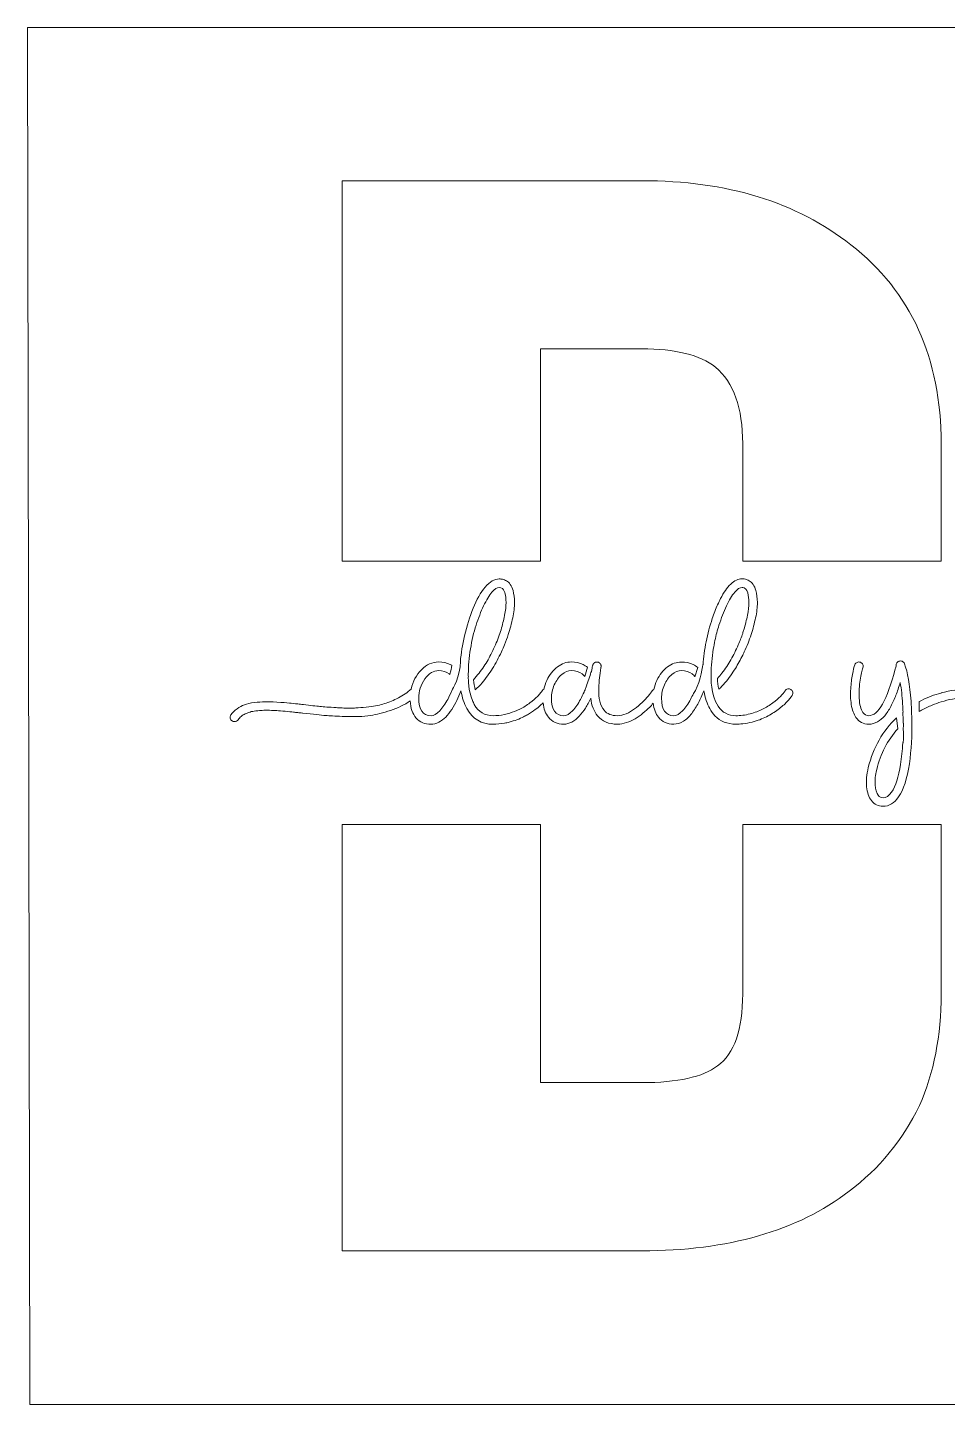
# Model space of a CAD drawing. Extents: x -70 to 1070, y -1825 to 548.
# Drawn here: x -70 to 311, y -622 to -52 of the extents above; entities that cross this region are included whole.
import ezdxf

# ---------------------------------------------------------------- set-up
doc = ezdxf.new("R2010")
doc.units = 0
doc.header["$MEASUREMENT"] = 0
doc.layers.add('Layer 1', color=7, linetype='Continuous')

# ---------------------------------------------------------------- blocks, each defined once
blk = doc.blocks.new('block 2')
at = {"layer": 'Layer 1', "lineweight": 0}
blk.add_lwpolyline([(-69.5, -51.8), (-68.5, -621.69), (1069.5, -621.69), (1069.5, -51.8), (-69.5, -51.8)], dxfattribs=at)
for points, knots in [([(60.74, -115.18), (60.74, -115.18), (184.69, -115.18), (184.69, -115.18), (220.03, -115.18), (248.91, -124.04), (271.3, -141.75), (296.19, -161.16), (308.64, -188.58), (308.64, -224.01), (308.64, -224.01), (308.64, -272.64), (308.64, -272.64), (308.64, -272.64), (226.5, -272.64), (226.5, -272.64), (226.5, -272.64), (226.5, -224.01), (226.5, -224.01), (226.5, -209.25), (222.77, -198.71), (215.3, -192.37), (208.82, -187.31), (198.62, -184.78), (184.69, -184.78), (184.69, -184.78), (142.88, -184.78), (142.88, -184.78), (142.88, -184.78), (142.88, -272.64), (142.88, -272.64), (142.88, -272.64), (60.74, -272.64), (60.74, -272.64), (60.74, -272.64), (60.74, -115.18), (60.74, -115.18)], [0, 0, 0, 0, 1, 1, 1, 2, 2, 2, 3, 3, 3, 4, 4, 4, 5, 5, 5, 6, 6, 6, 7, 7, 7, 8, 8, 8, 9, 9, 9, 10, 10, 10, 11, 11, 11, 12, 12, 12, 12]), ([(44.4, -335.55), (44.4, -335.55), (44.27, -335.55), (44.27, -335.55), (43.59, -335.48), (42.97, -335.41), (42.42, -335.35), (41.69, -335.26), (41.08, -335.21), (40.61, -335.15), (39.77, -335.04), (38.62, -334.94), (37.15, -334.79), (35.68, -334.64), (34.53, -334.55), (33.72, -334.53), (32.9, -334.49), (31.88, -334.45), (30.65, -334.4), (29.4, -334.34), (28.4, -334.34), (27.66, -334.41), (26.91, -334.47), (26.04, -334.55), (25.05, -334.64), (24.05, -334.73), (23.24, -334.88), (22.62, -335.11), (21.98, -335.32), (21.32, -335.57), (20.64, -335.85), (19.95, -336.12), (19.38, -336.49), (18.9, -336.9), (18.42, -337.33), (17.99, -337.8), (17.63, -338.31), (17.28, -338.83), (16.78, -339.09), (16.15, -339.09), (15.81, -339.09), (15.48, -338.99), (15.18, -338.78), (14.77, -338.51), (14.53, -338.14), (14.43, -337.66), (14.34, -337.17), (14.43, -336.73), (14.7, -336.33), (15.36, -335.32), (16.22, -334.47), (17.22, -333.78), (18.25, -333.08), (19.27, -332.52), (20.3, -332.09), (21.32, -331.67), (22.66, -331.37), (24.32, -331.2), (25.98, -331.03), (27.43, -330.91), (28.63, -330.86), (29.85, -330.8), (31.54, -330.85), (33.74, -331.01), (35.93, -331.15), (37.65, -331.3), (38.94, -331.42), (39.8, -331.49), (40.96, -331.62), (42.42, -331.78), (43.09, -331.86), (43.85, -331.95), (44.66, -332.03), (47.65, -332.39), (49.95, -332.63), (51.53, -332.79), (53.13, -332.94), (55.37, -333.1), (58.27, -333.29), (59.07, -333.33), (59.82, -333.38), (60.53, -333.42), (60.53, -333.42), (60.74, -333.42), (60.74, -333.42), (60.74, -333.42), (61.35, -333.44), (61.35, -333.44), (61.35, -333.44), (61.41, -333.44), (61.41, -333.44), (62.91, -333.5), (64.21, -333.51), (65.32, -333.47), (65.96, -333.44), (66.65, -333.39), (67.39, -333.35), (68.72, -333.26), (70.18, -333.11), (71.8, -332.95), (74.34, -332.67), (76.51, -332.23), (78.31, -331.63), (80.13, -331.04), (82.02, -330.24), (84, -329.23), (85.96, -328.21), (87.73, -327), (89.28, -325.59), (89.97, -322.39), (91.39, -319.73), (93.53, -317.58), (95.68, -315.44), (98.05, -314.38), (100.66, -314.38), (102.41, -314.38), (104, -314.73), (105.43, -315.42), (105.65, -315.53), (105.85, -315.64), (106.05, -315.76), (105.91, -316.85), (105.69, -318.16), (105.35, -319.57), (105.25, -319.48), (105.16, -319.4), (105.06, -319.33), (103.81, -318.39), (102.35, -317.93), (100.66, -317.93), (98.55, -317.93), (96.64, -319.09), (94.94, -321.42), (93.25, -323.78), (92.4, -326.43), (92.4, -329.39), (92.4, -334.2), (94.09, -336.62), (97.5, -336.62), (98.64, -336.62), (99.84, -335.94), (101.11, -334.59), (102.36, -333.23), (103.46, -331.65), (104.41, -329.85), (105.04, -328.65), (105.66, -327.34), (106.25, -325.95), (106.25, -325.95), (106.25, -325.95), (106.25, -325.95), (106.25, -325.95), (109.75, -320.1), (109.64, -314.19), (109.95, -310.77), (110.54, -307.23), (111.41, -303.57), (112.39, -299.44), (113.57, -295.62), (114.98, -292.11), (116.39, -288.59), (118.04, -285.69), (119.95, -283.42), (121.86, -281.14), (123.78, -280.01), (125.72, -280.01), (126.21, -280.01), (126.69, -280.06), (127.15, -280.17), (127.4, -280.23), (127.67, -280.32), (127.94, -280.44), (128.19, -280.54), (128.43, -280.66), (128.7, -280.79), (129.28, -281.1), (129.81, -281.57), (130.29, -282.27), (130.79, -282.94), (131.18, -283.78), (131.46, -284.76), (131.83, -286.25), (132.04, -287.95), (132.05, -289.83), (132.06, -291.71), (131.81, -293.79), (131.34, -296.1), (130.84, -298.39), (130.21, -300.72), (129.47, -303.06), (129.03, -304.45), (128.52, -305.83), (127.94, -307.23), (127.55, -308.22), (127.11, -309.22), (126.63, -310.21), (125.49, -312.62), (124.28, -314.88), (122.97, -317.02), (121.68, -319.16), (120.23, -321.14), (118.63, -323), (117.71, -324.08), (116.77, -325.05), (115.82, -325.92), (115.49, -324.65), (115.17, -323.2), (115.02, -321.78), (115.83, -320.94), (116.62, -320.02), (117.39, -319.03), (118.78, -317.25), (120.02, -315.39), (121.1, -313.45), (122.18, -311.51), (123.21, -309.47), (124.15, -307.32), (125.11, -305.17), (125.89, -303.08), (126.48, -301.03), (127.06, -299.05), (127.55, -297.11), (127.94, -295.21), (127.95, -295.15), (127.96, -295.11), (127.97, -295.06), (128.38, -293.11), (128.56, -291.36), (128.54, -289.83), (128.53, -288.29), (128.38, -286.95), (128.09, -285.79), (128.04, -285.64), (127.99, -285.51), (127.94, -285.39), (127.47, -284.14), (126.74, -283.53), (125.72, -283.53), (124.84, -283.53), (123.82, -284.19), (122.69, -285.54), (121.55, -286.89), (120.41, -288.75), (119.28, -291.15), (118.16, -293.55), (117.11, -296.23), (116.16, -299.19), (115.19, -302.15), (114.42, -305.43), (113.82, -309.01), (113.23, -312.61), (112.94, -316.08), (112.94, -319.42), (112.94, -319.78), (112.94, -320.13), (112.95, -320.47), (112.95, -320.47), (112.94, -320.48), (112.94, -320.48), (112.94, -320.48), (112.93, -320.51), (112.93, -320.58), (112.92, -321.36), (112.94, -326.44), (114.67, -330.37), (114.9, -330.94), (115.14, -331.47), (115.41, -331.95), (117.14, -335.06), (119.72, -336.62), (123.17, -336.62), (124.74, -336.62), (126.34, -336.45), (127.94, -336.11), (128.31, -336.04), (128.67, -335.95), (129.04, -335.85), (130.5, -335.46), (131.85, -335.01), (133.04, -334.48), (133.45, -334.31), (133.84, -334.13), (134.22, -333.93), (135.73, -333.17), (137.12, -332.3), (138.44, -331.34), (139.74, -330.38), (140.79, -329.49), (141.61, -328.63), (142.11, -328.13), (142.53, -327.65), (142.88, -327.2), (143.12, -326.9), (143.33, -326.6), (143.5, -326.32), (143.68, -326.03), (143.91, -325.8), (144.2, -325.68), (144.47, -324.4), (144.88, -323.18), (145.44, -321.99), (146.52, -319.67), (147.99, -317.83), (149.8, -316.45), (151.64, -315.07), (153.57, -314.38), (155.63, -314.38), (157.38, -314.38), (158.98, -314.73), (160.41, -315.42), (161.07, -315.74), (161.67, -316.12), (162.21, -316.56), (162.21, -316.56), (161.1, -320.43), (161.1, -320.43), (160.81, -320.01), (160.46, -319.65), (160.04, -319.33), (158.78, -318.39), (157.33, -317.93), (155.63, -317.93), (154.25, -317.93), (152.91, -318.47), (151.63, -319.56), (150.33, -320.64), (149.31, -322.06), (148.53, -323.84), (147.75, -325.62), (147.35, -327.47), (147.35, -329.39), (147.35, -334.2), (149.07, -336.62), (152.46, -336.62), (153.61, -336.62), (154.82, -335.94), (156.08, -334.59), (157.34, -333.23), (158.44, -331.65), (159.37, -329.85), (159.87, -328.91), (160.36, -327.9), (160.83, -326.84), (160.83, -326.83), (160.83, -326.83), (160.83, -326.83), (160.96, -326.65), (161.18, -326.12), (161.44, -325.4), (161.65, -324.9), (161.85, -324.4), (162.05, -323.87), (162.05, -323.83), (162.04, -323.8), (162.04, -323.76), (162.73, -321.77), (163.51, -319.38), (163.86, -318.3), (163.87, -318.31), (163.89, -318.33), (163.9, -318.35), (163.91, -318.3), (163.96, -318.08), (164.05, -317.72), (164.09, -317.55), (164.13, -317.35), (164.19, -317.12), (164.2, -316.98), (164.27, -316.55), (164.4, -315.84), (164.4, -315.84), (164.4, -315.82), (164.4, -315.82), (164.41, -315.8), (164.42, -315.78), (164.42, -315.76), (164.42, -315.71), (164.44, -315.66), (164.47, -315.58), (164.47, -315.58), (164.56, -315.41), (164.56, -315.41), (164.56, -315.39), (164.56, -315.37), (164.57, -315.34), (164.58, -315.31), (164.59, -315.28), (164.62, -315.27), (164.67, -315.2), (164.7, -315.13), (164.73, -315.09), (164.73, -315.09), (164.82, -315.01), (164.82, -315.01), (164.84, -314.99), (164.86, -314.96), (164.89, -314.93), (164.93, -314.88), (164.95, -314.85), (164.97, -314.83), (164.97, -314.82), (164.98, -314.81), (164.99, -314.81), (165.01, -314.81), (165.03, -314.8), (165.06, -314.78), (165.11, -314.72), (165.19, -314.68), (165.26, -314.62), (165.26, -314.62), (165.28, -314.6), (165.28, -314.6), (165.3, -314.58), (165.31, -314.57), (165.34, -314.57), (165.36, -314.57), (165.39, -314.56), (165.44, -314.55), (165.49, -314.53), (165.52, -314.51), (165.54, -314.49), (165.56, -314.47), (165.59, -314.46), (165.65, -314.46), (165.7, -314.44), (165.77, -314.43), (165.85, -314.43), (165.88, -314.43), (165.9, -314.43), (165.93, -314.42), (165.95, -314.41), (165.98, -314.41), (166.01, -314.41), (166.01, -314.41), (166.44, -314.41), (166.44, -314.41), (166.45, -314.41), (166.47, -314.41), (166.49, -314.42), (166.5, -314.43), (166.53, -314.43), (166.56, -314.43), (166.59, -314.43), (166.64, -314.45), (166.72, -314.49), (166.74, -314.51), (166.77, -314.52), (166.81, -314.52), (166.85, -314.52), (166.88, -314.53), (166.9, -314.55), (166.91, -314.56), (166.94, -314.58), (166.96, -314.6), (167, -314.62), (167.02, -314.62), (167.03, -314.62), (167.05, -314.62), (167.08, -314.66), (167.12, -314.7), (167.14, -314.73), (167.17, -314.75), (167.18, -314.75), (167.22, -314.76), (167.26, -314.8), (167.3, -314.83), (167.34, -314.85), (167.39, -314.88), (167.44, -314.96), (167.46, -314.97), (167.49, -315.02), (167.53, -315.09), (167.55, -315.11), (167.56, -315.13), (167.58, -315.16), (167.6, -315.2), (167.63, -315.23), (167.65, -315.24), (167.67, -315.26), (167.69, -315.28), (167.7, -315.31), (167.72, -315.34), (167.73, -315.36), (167.73, -315.38), (167.73, -315.4), (167.74, -315.42), (167.76, -315.44), (167.78, -315.49), (167.79, -315.51), (167.79, -315.53), (167.83, -315.61), (167.84, -315.66), (167.84, -315.69), (167.86, -315.75), (167.87, -315.8), (167.87, -315.88), (167.87, -315.89), (167.87, -315.92), (167.89, -315.95), (167.91, -316), (167.91, -316.03), (167.91, -316.05), (167.91, -316.05), (167.91, -316.34), (167.91, -316.34), (167.91, -316.35), (167.91, -316.37), (167.89, -316.39), (167.87, -316.42), (167.87, -316.43), (167.87, -316.45), (167.87, -316.45), (167.87, -316.47), (167.87, -316.47), (167.87, -316.51), (167.85, -316.63), (167.82, -316.82), (167.55, -318.36), (167.35, -319.72), (167.21, -320.92), (167.08, -322.1), (166.98, -323.65), (166.91, -325.5), (166.85, -327.38), (167, -329.09), (167.38, -330.64), (167.74, -332.18), (168.34, -333.44), (169.15, -334.4), (170.38, -335.88), (172.21, -336.62), (174.67, -336.62), (175.82, -336.62), (177.01, -336.35), (178.28, -335.81), (179.54, -335.27), (180.72, -334.61), (181.76, -333.82), (182.82, -333.04), (183.86, -332.15), (184.89, -331.16), (185.92, -330.17), (186.76, -329.27), (187.42, -328.47), (188.09, -327.67), (188.65, -326.95), (189.1, -326.27), (189.27, -326.01), (189.5, -325.82), (189.76, -325.71), (190.02, -324.42), (190.43, -323.19), (190.99, -321.99), (192.08, -319.67), (193.53, -317.83), (195.36, -316.46), (197.19, -315.09), (199.13, -314.41), (201.18, -314.41), (202.93, -314.41), (204.53, -314.75), (205.97, -315.44), (206.69, -315.8), (207.34, -316.22), (207.92, -316.7), (207.92, -316.7), (206.75, -320.58), (206.75, -320.58), (206.45, -320.1), (206.06, -319.69), (205.59, -319.33), (204.34, -318.39), (202.87, -317.93), (201.18, -317.93), (199.79, -317.93), (198.47, -318.47), (197.18, -319.56), (195.89, -320.64), (194.85, -322.06), (194.09, -323.84), (193.3, -325.62), (192.91, -327.47), (192.91, -329.39), (192.91, -334.2), (194.61, -336.62), (198.01, -336.62), (199.16, -336.62), (200.37, -335.94), (201.62, -334.59), (202.89, -333.23), (203.98, -331.65), (204.93, -329.85), (205.32, -329.1), (205.71, -328.31), (206.09, -327.48), (206.09, -327.48), (206.09, -327.48), (206.09, -327.48), (208.43, -324.45), (209.76, -317.24), (210.04, -315.58), (210.06, -315.54), (210.07, -315.51), (210.08, -315.48), (210.29, -312.43), (210.73, -309.28), (211.38, -305.99), (212.03, -302.71), (212.87, -299.52), (213.92, -296.44), (214.26, -295.4), (214.63, -294.4), (215.01, -293.44), (215.74, -291.54), (216.52, -289.76), (217.35, -288.13), (218.59, -285.66), (219.99, -283.69), (221.55, -282.21), (223.1, -280.71), (224.68, -279.97), (226.24, -279.97), (226.33, -279.97), (226.41, -279.97), (226.5, -279.98), (226.9, -279.99), (227.29, -280.05), (227.68, -280.15), (228.14, -280.27), (228.66, -280.47), (229.22, -280.79), (229.79, -281.12), (230.32, -281.61), (230.81, -282.28), (231.3, -282.94), (231.68, -283.78), (231.97, -284.76), (232.36, -286.25), (232.57, -287.95), (232.58, -289.83), (232.59, -291.71), (232.34, -293.79), (231.85, -296.1), (231.36, -298.39), (230.74, -300.72), (229.99, -303.06), (229.24, -305.42), (228.29, -307.79), (227.16, -310.21), (226.94, -310.66), (226.73, -311.11), (226.5, -311.55), (225.55, -313.46), (224.54, -315.28), (223.49, -317.02), (222.2, -319.16), (220.75, -321.14), (219.15, -323), (218.31, -323.97), (217.48, -324.85), (216.63, -325.64), (216.33, -324.27), (216.07, -322.65), (216.09, -321.2), (216.7, -320.52), (217.31, -319.8), (217.92, -319.03), (219.3, -317.25), (220.53, -315.39), (221.61, -313.45), (222.7, -311.51), (223.73, -309.47), (224.68, -307.31), (225.38, -305.71), (225.98, -304.14), (226.5, -302.62), (226.67, -302.08), (226.84, -301.55), (227, -301.02), (227.59, -298.99), (228.09, -297), (228.5, -295.04), (228.9, -293.09), (229.09, -291.34), (229.07, -289.82), (229.05, -288.29), (228.9, -286.95), (228.61, -285.79), (228.17, -284.39), (227.48, -283.66), (226.5, -283.55), (226.42, -283.53), (226.33, -283.53), (226.24, -283.53), (225.36, -283.53), (224.34, -284.19), (223.2, -285.54), (222.06, -286.89), (220.93, -288.76), (219.81, -291.17), (218.69, -293.58), (217.64, -296.27), (216.68, -299.22), (216.04, -301.18), (215.48, -303.28), (215.01, -305.51), (214.77, -306.65), (214.55, -307.82), (214.35, -309.03), (213.75, -312.62), (213.46, -316.08), (213.46, -319.42), (213.46, -319.79), (213.47, -320.15), (213.47, -320.5), (213.47, -320.51), (213.46, -320.52), (213.46, -320.52), (213.46, -320.52), (213.08, -327.9), (216.35, -332.65), (216.37, -332.68), (216.39, -332.7), (216.41, -332.73), (218.1, -335.31), (220.52, -336.62), (223.68, -336.62), (224.62, -336.62), (225.56, -336.57), (226.5, -336.45), (227.53, -336.32), (228.55, -336.12), (229.58, -335.85), (231.52, -335.34), (233.25, -334.7), (234.75, -333.93), (236.25, -333.17), (237.64, -332.3), (238.96, -331.34), (240.26, -330.38), (241.32, -329.49), (242.14, -328.63), (242.95, -327.79), (243.58, -327.03), (244.03, -326.32), (244.27, -325.91), (244.63, -325.64), (245.12, -325.53), (245.59, -325.43), (246.05, -325.51), (246.48, -325.78), (246.89, -326.03), (247.16, -326.4), (247.25, -326.86), (247.37, -327.34), (247.28, -327.78), (247.01, -328.2), (246.48, -329.04), (245.74, -329.96), (244.79, -330.93), (243.86, -331.92), (242.63, -332.96), (241.16, -334.07), (239.67, -335.17), (238.07, -336.16), (236.35, -337.05), (234.65, -337.94), (232.67, -338.67), (230.44, -339.25), (229.13, -339.6), (227.82, -339.84), (226.5, -339.98), (225.56, -340.07), (224.62, -340.13), (223.68, -340.13), (220.12, -340.13), (217.23, -338.96), (215.01, -336.62), (214.2, -335.79), (213.48, -334.79), (212.85, -333.64), (211.75, -331.69), (210.95, -329.25), (210.45, -326.32), (209.76, -328.11), (209, -329.77), (208.2, -331.29), (207.38, -332.8), (206.46, -334.26), (205.41, -335.66), (204.37, -337.05), (203.22, -338.14), (201.94, -338.94), (200.67, -339.74), (199.36, -340.13), (198.01, -340.13), (195.3, -340.13), (193.18, -339.18), (191.66, -337.27), (190.46, -335.79), (189.74, -333.86), (189.48, -331.47), (188.95, -332.07), (188.43, -332.65), (187.92, -333.16), (187.2, -333.87), (186.32, -334.68), (185.23, -335.57), (184.15, -336.49), (183.08, -337.25), (182.02, -337.88), (180.96, -338.52), (179.78, -339.05), (178.47, -339.49), (177.18, -339.91), (175.9, -340.13), (174.67, -340.13), (171.12, -340.13), (168.37, -338.98), (166.44, -336.67), (164.93, -334.87), (163.97, -332.45), (163.59, -329.42), (162.89, -330.89), (162.17, -332.24), (161.41, -333.45), (160.65, -334.66), (159.81, -335.78), (158.87, -336.81), (157.94, -337.86), (156.93, -338.67), (155.83, -339.25), (154.74, -339.84), (153.61, -340.13), (152.46, -340.13), (149.75, -340.13), (147.64, -339.18), (146.11, -337.27), (144.88, -335.76), (144.16, -333.77), (143.92, -331.32), (143.6, -331.64), (143.25, -331.97), (142.88, -332.28), (142.22, -332.87), (141.47, -333.47), (140.64, -334.09), (139.61, -334.85), (138.55, -335.55), (137.44, -336.2), (136.92, -336.51), (136.38, -336.8), (135.84, -337.08), (134.13, -337.96), (132.16, -338.69), (129.91, -339.28), (129.26, -339.45), (128.61, -339.6), (127.94, -339.72), (126.35, -340.02), (124.75, -340.16), (123.17, -340.16), (118.34, -340.16), (114.74, -337.99), (112.33, -333.64), (111.2, -331.56), (110.39, -329.13), (109.91, -326.36), (109.35, -327.77), (108.78, -329.08), (108.19, -330.31), (107.59, -331.52), (106.88, -332.77), (106.06, -334.02), (105.25, -335.25), (104.42, -336.31), (103.58, -337.19), (102.73, -338.07), (101.78, -338.79), (100.72, -339.34), (99.66, -339.89), (98.59, -340.16), (97.5, -340.16), (94.93, -340.16), (92.9, -339.31), (91.38, -337.6), (89.87, -335.89), (89.04, -333.51), (88.88, -330.45), (86.51, -332.13), (83.79, -333.45), (80.74, -334.45), (77.67, -335.45), (74.93, -336.14), (72.52, -336.54), (71.09, -336.78), (69.38, -336.92), (67.39, -336.98), (66.01, -337.03), (64.48, -337.03), (62.83, -336.98), (62.22, -336.96), (61.63, -336.95), (61.07, -336.93), (61.07, -336.93), (60.97, -336.92), (60.97, -336.92), (60.97, -336.92), (60.74, -336.91), (60.74, -336.91), (60.74, -336.91), (60.66, -336.91), (60.66, -336.91), (57.72, -336.81), (55.47, -336.69), (53.91, -336.56), (51.99, -336.38), (48.81, -336.05), (44.4, -335.55)], [0, 0, 0, 0, 1, 1, 1, 2, 2, 2, 3, 3, 3, 4, 4, 4, 5, 5, 5, 6, 6, 6, 7, 7, 7, 8, 8, 8, 9, 9, 9, 10, 10, 10, 11, 11, 11, 12, 12, 12, 13, 13, 13, 14, 14, 14, 15, 15, 15, 16, 16, 16, 17, 17, 17, 18, 18, 18, 19, 19, 19, 20, 20, 20, 21, 21, 21, 22, 22, 22, 23, 23, 23, 24, 24, 24, 25, 25, 25, 26, 26, 26, 27, 27, 27, 28, 28, 28, 29, 29, 29, 30, 30, 30, 31, 31, 31, 32, 32, 32, 33, 33, 33, 34, 34, 34, 35, 35, 35, 36, 36, 36, 37, 37, 37, 38, 38, 38, 39, 39, 39, 40, 40, 40, 41, 41, 41, 42, 42, 42, 43, 43, 43, 44, 44, 44, 45, 45, 45, 46, 46, 46, 47, 47, 47, 48, 48, 48, 49, 49, 49, 50, 50, 50, 51, 51, 51, 52, 52, 52, 53, 53, 53, 54, 54, 54, 55, 55, 55, 56, 56, 56, 57, 57, 57, 58, 58, 58, 59, 59, 59, 60, 60, 60, 61, 61, 61, 62, 62, 62, 63, 63, 63, 64, 64, 64, 65, 65, 65, 66, 66, 66, 67, 67, 67, 68, 68, 68, 69, 69, 69, 70, 70, 70, 71, 71, 71, 72, 72, 72, 73, 73, 73, 74, 74, 74, 75, 75, 75, 76, 76, 76, 77, 77, 77, 78, 78, 78, 79, 79, 79, 80, 80, 80, 81, 81, 81, 82, 82, 82, 83, 83, 83, 84, 84, 84, 85, 85, 85, 86, 86, 86, 87, 87, 87, 88, 88, 88, 89, 89, 89, 90, 90, 90, 91, 91, 91, 92, 92, 92, 93, 93, 93, 94, 94, 94, 95, 95, 95, 96, 96, 96, 97, 97, 97, 98, 98, 98, 99, 99, 99, 100, 100, 100, 101, 101, 101, 102, 102, 102, 103, 103, 103, 104, 104, 104, 105, 105, 105, 106, 106, 106, 107, 107, 107, 108, 108, 108, 109, 109, 109, 110, 110, 110, 111, 111, 111, 112, 112, 112, 113, 113, 113, 114, 114, 114, 115, 115, 115, 116, 116, 116, 117, 117, 117, 118, 118, 118, 119, 119, 119, 120, 120, 120, 121, 121, 121, 122, 122, 122, 123, 123, 123, 124, 124, 124, 125, 125, 125, 126, 126, 126, 127, 127, 127, 128, 128, 128, 129, 129, 129, 130, 130, 130, 131, 131, 131, 132, 132, 132, 133, 133, 133, 134, 134, 134, 135, 135, 135, 136, 136, 136, 137, 137, 137, 138, 138, 138, 139, 139, 139, 140, 140, 140, 141, 141, 141, 142, 142, 142, 143, 143, 143, 144, 144, 144, 145, 145, 145, 146, 146, 146, 147, 147, 147, 148, 148, 148, 149, 149, 149, 150, 150, 150, 151, 151, 151, 152, 152, 152, 153, 153, 153, 154, 154, 154, 155, 155, 155, 156, 156, 156, 157, 157, 157, 158, 158, 158, 159, 159, 159, 160, 160, 160, 161, 161, 161, 162, 162, 162, 163, 163, 163, 164, 164, 164, 165, 165, 165, 166, 166, 166, 167, 167, 167, 168, 168, 168, 169, 169, 169, 170, 170, 170, 171, 171, 171, 172, 172, 172, 173, 173, 173, 174, 174, 174, 175, 175, 175, 176, 176, 176, 177, 177, 177, 178, 178, 178, 179, 179, 179, 180, 180, 180, 181, 181, 181, 182, 182, 182, 183, 183, 183, 184, 184, 184, 185, 185, 185, 186, 186, 186, 187, 187, 187, 188, 188, 188, 189, 189, 189, 190, 190, 190, 191, 191, 191, 192, 192, 192, 193, 193, 193, 194, 194, 194, 195, 195, 195, 196, 196, 196, 197, 197, 197, 198, 198, 198, 199, 199, 199, 200, 200, 200, 201, 201, 201, 202, 202, 202, 203, 203, 203, 204, 204, 204, 205, 205, 205, 206, 206, 206, 207, 207, 207, 208, 208, 208, 209, 209, 209, 210, 210, 210, 211, 211, 211, 212, 212, 212, 213, 213, 213, 214, 214, 214, 215, 215, 215, 216, 216, 216, 217, 217, 217, 218, 218, 218, 219, 219, 219, 220, 220, 220, 221, 221, 221, 222, 222, 222, 223, 223, 223, 224, 224, 224, 225, 225, 225, 226, 226, 226, 227, 227, 227, 228, 228, 228, 229, 229, 229, 230, 230, 230, 231, 231, 231, 232, 232, 232, 233, 233, 233, 234, 234, 234, 235, 235, 235, 236, 236, 236, 237, 237, 237, 238, 238, 238, 239, 239, 239, 240, 240, 240, 241, 241, 241, 242, 242, 242, 243, 243, 243, 244, 244, 244, 245, 245, 245, 246, 246, 246, 247, 247, 247, 248, 248, 248, 249, 249, 249, 250, 250, 250, 251, 251, 251, 252, 252, 252, 253, 253, 253, 254, 254, 254, 255, 255, 255, 256, 256, 256, 257, 257, 257, 258, 258, 258, 259, 259, 259, 260, 260, 260, 261, 261, 261, 262, 262, 262, 263, 263, 263, 264, 264, 264, 265, 265, 265, 266, 266, 266, 267, 267, 267, 268, 268, 268, 269, 269, 269, 270, 270, 270, 271, 271, 271, 272, 272, 272, 273, 273, 273, 274, 274, 274, 275, 275, 275, 276, 276, 276, 277, 277, 277, 278, 278, 278, 279, 279, 279, 280, 280, 280, 281, 281, 281, 282, 282, 282, 283, 283, 283, 284, 284, 284, 285, 285, 285, 286, 286, 286, 287, 287, 287, 288, 288, 288, 289, 289, 289, 290, 290, 290, 291, 291, 291, 292, 292, 292, 293, 293, 293, 294, 294, 294, 295, 295, 295, 296, 296, 296, 297, 297, 297, 298, 298, 298, 299, 299, 299, 300, 300, 300, 301, 301, 301, 302, 302, 302, 303, 303, 303, 304, 304, 304, 305, 305, 305, 306, 306, 306, 306]), ([(281.3, -365.26), (281.42, -367.18), (281.85, -368.61), (282.6, -369.57), (283.13, -370.24), (283.79, -370.59), (284.58, -370.59), (285.87, -370.59), (287.05, -369.81), (288.13, -368.24), (289.81, -365.77), (291.06, -361.94), (291.86, -356.76), (292.3, -353.95), (292.6, -350.99), (292.79, -347.89), (292.93, -347.69), (293.02, -347.13), (293.02, -346.03), (293.02, -344.92), (293.01, -343.66), (292.98, -342.36), (293, -341.49), (293, -340.61), (293, -339.72), (292.98, -339.74), (292.96, -339.76), (292.93, -339.78), (292.9, -338.13), (292.86, -336.53), (292.82, -335.21), (292.84, -335.19), (292.86, -335.17), (292.89, -335.15), (292.84, -334.01), (292.78, -332.89), (292.71, -331.81), (292.71, -331.81), (292.71, -331.8), (292.71, -331.8), (292.61, -330.19), (292.47, -328.64), (292.31, -327.16), (292.14, -325.69), (291.95, -324.27), (291.72, -322.93), (291.13, -324.83), (290.54, -326.56), (289.94, -328.11), (289.35, -329.68), (288.64, -331.21), (287.83, -332.76), (287.01, -334.3), (286.16, -335.58), (285.28, -336.63), (284.38, -337.68), (283.39, -338.52), (282.26, -339.16), (281.11, -339.81), (279.94, -340.13), (278.71, -340.13), (276.42, -340.13), (274.64, -339.19), (273.35, -337.31), (272.44, -335.98), (271.8, -334.21), (271.46, -332.02), (271.13, -329.82), (271.04, -327.64), (271.21, -325.46), (271.37, -323.29), (271.61, -321.33), (271.93, -319.57), (272.24, -317.8), (272.58, -316.45), (272.95, -315.53), (273.12, -315.07), (273.43, -314.74), (273.88, -314.55), (274.34, -314.36), (274.79, -314.34), (275.25, -314.52), (275.72, -314.7), (276.04, -315), (276.24, -315.43), (276.42, -315.89), (276.43, -316.34), (276.26, -316.79), (275.84, -317.9), (275.46, -319.61), (275.1, -321.88), (274.76, -324.15), (274.65, -326.64), (274.76, -329.33), (274.87, -332.03), (275.37, -334.03), (276.26, -335.29), (276.89, -336.17), (277.71, -336.62), (278.71, -336.62), (282.57, -336.62), (286.22, -330.17), (289.66, -317.28), (289.72, -317.06), (289.78, -316.8), (289.88, -316.5), (289.96, -316.2), (290.01, -316), (290.03, -315.9), (290, -315.5), (290.07, -315.12), (290.29, -314.8), (290.5, -314.46), (290.78, -314.22), (291.15, -314.09), (291.62, -313.91), (292.08, -313.92), (292.52, -314.12), (292.98, -314.3), (293.29, -314.62), (293.46, -315.09), (294.79, -318.55), (295.71, -323.73), (296.2, -330.65), (296.2, -330.65), (296.55, -338.37), (296.55, -338.37), (296.68, -344.8), (296.31, -350.85), (295.49, -356.52), (294.59, -362.64), (293.11, -367.22), (291.04, -370.23), (289.23, -372.83), (287.08, -374.11), (284.58, -374.11), (282.62, -374.11), (281.03, -373.34), (279.81, -371.76), (278.7, -370.35), (278.02, -368.43), (277.78, -366.02), (277.55, -363.6), (277.79, -360.97), (278.5, -358.11), (280.57, -349.76), (284.47, -342.87), (290.22, -337.46), (290.22, -337.46), (290.68, -342.07), (290.68, -342.07), (286.49, -346.7), (283.58, -352.32), (281.97, -358.94), (281.42, -361.23), (281.19, -363.33), (281.3, -365.26)], [0, 0, 0, 0, 1, 1, 1, 2, 2, 2, 3, 3, 3, 4, 4, 4, 5, 5, 5, 6, 6, 6, 7, 7, 7, 8, 8, 8, 9, 9, 9, 10, 10, 10, 11, 11, 11, 12, 12, 12, 13, 13, 13, 14, 14, 14, 15, 15, 15, 16, 16, 16, 17, 17, 17, 18, 18, 18, 19, 19, 19, 20, 20, 20, 21, 21, 21, 22, 22, 22, 23, 23, 23, 24, 24, 24, 25, 25, 25, 26, 26, 26, 27, 27, 27, 28, 28, 28, 29, 29, 29, 30, 30, 30, 31, 31, 31, 32, 32, 32, 33, 33, 33, 34, 34, 34, 35, 35, 35, 36, 36, 36, 37, 37, 37, 38, 38, 38, 39, 39, 39, 40, 40, 40, 41, 41, 41, 42, 42, 42, 43, 43, 43, 44, 44, 44, 45, 45, 45, 46, 46, 46, 47, 47, 47, 48, 48, 48, 49, 49, 49, 50, 50, 50, 51, 51, 51, 52, 52, 52, 52]), ([(308.64, -330.91), (307.45, -331.29), (306.2, -331.74), (304.91, -332.25), (303.39, -332.85), (301.93, -333.55), (300.53, -334.32), (300.2, -334.5), (299.87, -334.68), (299.55, -334.87), (299.55, -334.87), (299.52, -330.81), (299.52, -330.81), (299.86, -330.64), (300.19, -330.46), (300.53, -330.3), (303.13, -328.99), (305.83, -327.96), (308.61, -327.23), (308.63, -327.23), (308.63, -327.23), (308.64, -327.22), (312.49, -326.18), (316.13, -325.62), (319.49, -325.51), (319.72, -322.65), (320.56, -320.19), (322.02, -318.12), (323.77, -315.64), (325.9, -314.41), (328.43, -314.41), (330.97, -314.41), (333.1, -315.64), (334.84, -318.12), (336.59, -320.59), (337.45, -323.65), (337.45, -327.25), (337.45, -328.81), (337.28, -330.27), (336.95, -331.64), (336.95, -331.64), (333.88, -328.21), (333.88, -328.21), (333.9, -327.9), (333.91, -327.6), (333.91, -327.28), (333.91, -325.31), (333.57, -323.51), (332.89, -321.89), (332.21, -320.28), (331.32, -319.15), (330.25, -318.5), (330.46, -322.33), (331.57, -325.97), (333.58, -329.39), (333.58, -329.39), (333.58, -329.39), (333.58, -329.39), (333.58, -329.39), (333.59, -329.4), (333.6, -329.42), (333.65, -329.49), (333.69, -329.56), (333.73, -329.64), (333.73, -329.63), (333.73, -329.62), (333.74, -329.6), (334.15, -330.18), (335.38, -331.87), (336.49, -333.17), (336.48, -333.19), (336.48, -333.2), (336.47, -333.22), (336.47, -333.22), (336.73, -333.48), (336.73, -333.48), (336.78, -333.53), (336.83, -333.57), (336.88, -333.62), (336.89, -333.62), (336.89, -333.63), (336.9, -333.64), (337.1, -333.86), (337.25, -333.98), (337.36, -334.04), (339.35, -335.73), (341.41, -336.53), (343.53, -336.44), (346.09, -336.33), (348.73, -335.26), (351.5, -333.23), (354.26, -331.2), (356.56, -328.88), (358.42, -326.25), (358.51, -326.14), (358.6, -326.02), (358.71, -325.95), (358.71, -325.78), (358.72, -325.62), (358.73, -325.46), (358.9, -323.29), (359.13, -321.33), (359.45, -319.57), (359.76, -317.8), (360.11, -316.45), (360.46, -315.53), (360.65, -315.07), (360.95, -314.74), (361.41, -314.55), (361.86, -314.36), (362.31, -314.34), (362.77, -314.52), (363.23, -314.7), (363.56, -315), (363.76, -315.43), (363.95, -315.89), (363.96, -316.34), (363.78, -316.79), (363.36, -317.9), (362.97, -319.61), (362.63, -321.88), (362.29, -324.15), (362.18, -326.64), (362.29, -329.33), (362.4, -332.03), (362.9, -334.03), (363.78, -335.29), (364.43, -336.17), (365.24, -336.62), (366.23, -336.62), (370.1, -336.62), (373.74, -330.17), (377.18, -317.28), (377.5, -316.21), (377.64, -315.66), (377.64, -315.64), (377.64, -315.62), (377.65, -315.62), (377.66, -315.62), (377.66, -315.62), (377.67, -315.61), (377.67, -315.58), (377.67, -315.58), (377.77, -315.41), (377.77, -315.41), (377.77, -315.39), (377.77, -315.37), (377.79, -315.34), (377.81, -315.31), (377.82, -315.28), (377.82, -315.27), (377.82, -315.25), (377.83, -315.23), (377.85, -315.18), (377.88, -315.14), (377.91, -315.11), (377.93, -315.09), (377.95, -315.08), (377.97, -315.03), (378.02, -314.98), (378.04, -314.96), (378.06, -314.95), (378.09, -314.93), (378.12, -314.89), (378.14, -314.88), (378.15, -314.86), (378.18, -314.84), (378.21, -314.81), (378.24, -314.75), (378.24, -314.75), (378.42, -314.67), (378.42, -314.67), (378.44, -314.65), (378.48, -314.61), (378.54, -314.57), (378.55, -314.57), (378.59, -314.56), (378.64, -314.55), (378.68, -314.53), (378.72, -314.52), (378.74, -314.52), (378.8, -314.48), (378.87, -314.46), (378.88, -314.46), (378.92, -314.44), (378.97, -314.43), (379.05, -314.43), (379.07, -314.43), (379.1, -314.43), (379.13, -314.42), (379.16, -314.41), (379.18, -314.41), (379.2, -314.41), (379.2, -314.41), (379.57, -314.41), (379.57, -314.41), (379.59, -314.41), (379.6, -314.41), (379.6, -314.42), (379.6, -314.43), (379.6, -314.43), (379.62, -314.43), (379.65, -314.43), (379.68, -314.44), (379.69, -314.45), (379.71, -314.46), (379.73, -314.46), (379.74, -314.46), (379.74, -314.46), (379.86, -314.46), (379.86, -314.46), (379.87, -314.46), (379.88, -314.46), (379.88, -314.47), (379.88, -314.48), (379.89, -314.49), (379.92, -314.49), (379.92, -314.49), (380.09, -314.57), (380.09, -314.57), (380.11, -314.57), (380.13, -314.58), (380.16, -314.6), (380.19, -314.62), (380.22, -314.62), (380.24, -314.62), (380.26, -314.62), (380.28, -314.66), (380.3, -314.7), (380.34, -314.73), (380.36, -314.75), (380.38, -314.75), (380.46, -314.78), (380.51, -314.82), (380.53, -314.83), (380.53, -314.85), (380.54, -314.88), (380.56, -314.93), (380.59, -314.96), (380.62, -314.98), (380.64, -314.98), (380.64, -314.98), (380.76, -315.09), (380.76, -315.09), (380.76, -315.11), (380.77, -315.13), (380.79, -315.16), (380.8, -315.2), (380.82, -315.23), (380.84, -315.24), (380.86, -315.26), (380.87, -315.28), (380.9, -315.31), (380.92, -315.34), (380.93, -315.36), (380.93, -315.38), (380.93, -315.4), (380.93, -315.42), (380.95, -315.48), (380.97, -315.51), (380.98, -315.54), (380.98, -315.55), (381.03, -315.63), (381.05, -315.68), (381.05, -315.69), (381.06, -315.75), (381.07, -315.8), (381.07, -315.88), (381.07, -315.89), (381.08, -315.92), (381.09, -315.95), (381.09, -316), (381.1, -316.03), (381.1, -316.05), (381.1, -316.05), (381.1, -316.21), (381.1, -316.21), (381.1, -316.23), (381.09, -316.26), (381.09, -316.31), (381.08, -316.35), (381.07, -316.37), (381.07, -316.39), (381.07, -316.39), (381.07, -316.45), (381.07, -316.45), (380.86, -317.73), (380.69, -318.77), (380.58, -319.56), (380.46, -320.32), (380.34, -321.55), (380.19, -323.24), (380.04, -324.91), (380.01, -326.33), (380.09, -327.5), (380.16, -328.67), (380.38, -329.9), (380.74, -331.21), (381.09, -332.53), (381.62, -333.59), (382.31, -334.4), (383.54, -335.88), (385.4, -336.62), (387.87, -336.62), (389.25, -336.62), (390.72, -336.24), (392.28, -335.5), (393.84, -334.74), (395.26, -333.8), (396.54, -332.67), (397.38, -331.94), (398.12, -331.21), (398.83, -330.51), (399.21, -330.11), (399.59, -329.72), (399.95, -329.32), (400.93, -328.23), (401.69, -327.24), (402.27, -326.32), (402.51, -325.91), (402.89, -325.64), (403.38, -325.53), (403.65, -325.47), (403.93, -325.47), (404.19, -325.56), (404.37, -325.59), (404.55, -325.68), (404.72, -325.78), (405.15, -326.03), (405.41, -326.4), (405.52, -326.86), (405.62, -327.34), (405.54, -327.78), (405.27, -328.2), (404.81, -328.91), (404.22, -329.72), (403.49, -330.64), (403.28, -330.9), (403.04, -331.17), (402.8, -331.45), (402.18, -332.15), (401.46, -332.9), (400.6, -333.72), (399.59, -334.71), (398.52, -335.61), (397.43, -336.44), (397.25, -336.58), (397.08, -336.71), (396.9, -336.84), (395.62, -337.76), (394.18, -338.54), (392.56, -339.18), (390.95, -339.81), (389.38, -340.13), (387.87, -340.13), (384.28, -340.13), (381.51, -338.98), (379.6, -336.67), (378.15, -334.95), (377.23, -332.63), (376.8, -329.73), (373.81, -336.66), (370.29, -340.13), (366.23, -340.13), (363.95, -340.13), (362.16, -339.19), (360.88, -337.31), (359.95, -335.98), (359.32, -334.21), (358.99, -332.02), (358.95, -331.78), (358.92, -331.54), (358.9, -331.31), (357.23, -333.14), (355.34, -334.84), (353.23, -336.34), (350.01, -338.63), (346.82, -339.85), (343.68, -339.98), (343.68, -339.98), (343.19, -339.98), (343.19, -339.98), (341.75, -339.98), (340.35, -339.69), (338.98, -339.13), (335.02, -336.99), (332.8, -334.45), (332.18, -333.66), (330.61, -331.62), (329.35, -329.28), (328.4, -326.61), (327.41, -323.88), (326.84, -321.17), (326.71, -318.43), (325.61, -319.07), (324.71, -320.2), (324.02, -321.82), (323.31, -323.45), (322.96, -325.26), (322.96, -327.25), (322.96, -329.79), (323.51, -331.98), (324.59, -333.84), (325.68, -335.69), (326.95, -336.62), (328.43, -336.62), (329.46, -336.62), (330.41, -336.15), (331.27, -335.22), (331.98, -336.01), (332.95, -336.9), (333.84, -337.65), (332.3, -339.3), (330.5, -340.13), (328.43, -340.13), (325.9, -340.13), (323.77, -338.89), (322.02, -336.39), (320.58, -334.34), (319.74, -331.89), (319.51, -329.05), (317.51, -329.12), (315.42, -329.33), (313.28, -329.73), (311.82, -330), (310.27, -330.39), (308.64, -330.91)], [0, 0, 0, 0, 1, 1, 1, 2, 2, 2, 3, 3, 3, 4, 4, 4, 5, 5, 5, 6, 6, 6, 7, 7, 7, 8, 8, 8, 9, 9, 9, 10, 10, 10, 11, 11, 11, 12, 12, 12, 13, 13, 13, 14, 14, 14, 15, 15, 15, 16, 16, 16, 17, 17, 17, 18, 18, 18, 19, 19, 19, 20, 20, 20, 21, 21, 21, 22, 22, 22, 23, 23, 23, 24, 24, 24, 25, 25, 25, 26, 26, 26, 27, 27, 27, 28, 28, 28, 29, 29, 29, 30, 30, 30, 31, 31, 31, 32, 32, 32, 33, 33, 33, 34, 34, 34, 35, 35, 35, 36, 36, 36, 37, 37, 37, 38, 38, 38, 39, 39, 39, 40, 40, 40, 41, 41, 41, 42, 42, 42, 43, 43, 43, 44, 44, 44, 45, 45, 45, 46, 46, 46, 47, 47, 47, 48, 48, 48, 49, 49, 49, 50, 50, 50, 51, 51, 51, 52, 52, 52, 53, 53, 53, 54, 54, 54, 55, 55, 55, 56, 56, 56, 57, 57, 57, 58, 58, 58, 59, 59, 59, 60, 60, 60, 61, 61, 61, 62, 62, 62, 63, 63, 63, 64, 64, 64, 65, 65, 65, 66, 66, 66, 67, 67, 67, 68, 68, 68, 69, 69, 69, 70, 70, 70, 71, 71, 71, 72, 72, 72, 73, 73, 73, 74, 74, 74, 75, 75, 75, 76, 76, 76, 77, 77, 77, 78, 78, 78, 79, 79, 79, 80, 80, 80, 81, 81, 81, 82, 82, 82, 83, 83, 83, 84, 84, 84, 85, 85, 85, 86, 86, 86, 87, 87, 87, 88, 88, 88, 89, 89, 89, 90, 90, 90, 91, 91, 91, 92, 92, 92, 93, 93, 93, 94, 94, 94, 95, 95, 95, 96, 96, 96, 97, 97, 97, 98, 98, 98, 99, 99, 99, 100, 100, 100, 101, 101, 101, 102, 102, 102, 103, 103, 103, 104, 104, 104, 105, 105, 105, 106, 106, 106, 107, 107, 107, 108, 108, 108, 109, 109, 109, 110, 110, 110, 111, 111, 111, 112, 112, 112, 113, 113, 113, 114, 114, 114, 115, 115, 115, 116, 116, 116, 117, 117, 117, 118, 118, 118, 119, 119, 119, 120, 120, 120, 121, 121, 121, 122, 122, 122, 123, 123, 123, 124, 124, 124, 125, 125, 125, 126, 126, 126, 127, 127, 127, 128, 128, 128, 129, 129, 129, 130, 130, 130, 131, 131, 131, 132, 132, 132, 133, 133, 133, 134, 134, 134, 135, 135, 135, 136, 136, 136, 137, 137, 137, 138, 138, 138, 139, 139, 139, 140, 140, 140, 141, 141, 141, 142, 142, 142, 142]), ([(308.64, -451.79), (308.64, -469.1), (305.65, -484.49), (299.68, -497.99), (292.71, -512.33), (282.99, -524.15), (270.56, -533.42), (249.15, -549.87), (220.53, -558.1), (184.69, -558.1), (184.69, -558.1), (60.74, -558.1), (60.74, -558.1), (60.74, -558.1), (60.74, -381.65), (60.74, -381.65), (60.74, -381.65), (142.88, -381.65), (142.88, -381.65), (142.88, -381.65), (142.88, -488.49), (142.88, -488.49), (142.88, -488.49), (184.69, -488.49), (184.69, -488.49), (199.62, -488.49), (210.07, -486.18), (216.05, -481.53), (223.01, -476.48), (226.5, -466.57), (226.5, -451.79), (226.5, -451.79), (226.5, -381.65), (226.5, -381.65), (226.5, -381.65), (308.64, -381.65), (308.64, -381.65), (308.64, -381.65), (308.64, -451.79), (308.64, -451.79)], [0, 0, 0, 0, 1, 1, 1, 2, 2, 2, 3, 3, 3, 4, 4, 4, 5, 5, 5, 6, 6, 6, 7, 7, 7, 8, 8, 8, 9, 9, 9, 10, 10, 10, 11, 11, 11, 12, 12, 12, 13, 13, 13, 13])]:
    blk.add_open_spline(points, degree=3, knots=knots, dxfattribs=at)

msp = doc.modelspace()

# ---------------------------------------------------------------- block references
at = {"layer": 'Layer 1'}
msp.add_blockref('block 2', (0, 0), dxfattribs=at)

doc.saveas('drawing.dxf')
